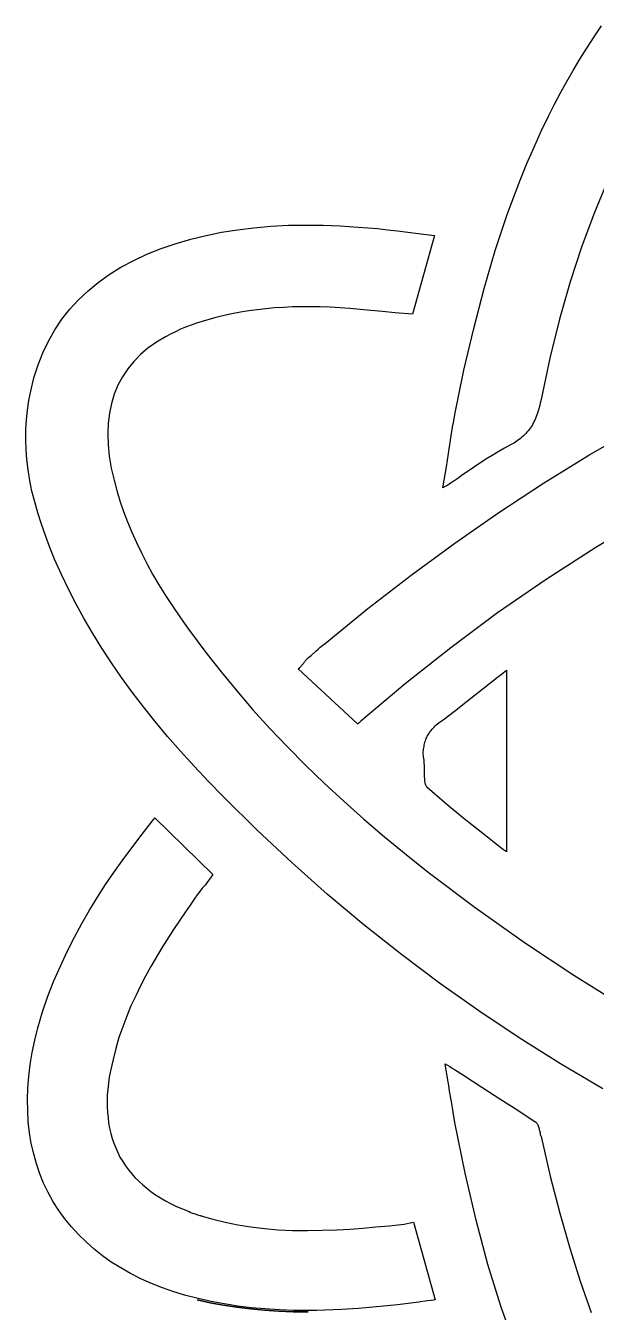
# Model space of a CAD drawing. Extents: x 108 to 149, y -157 to -28.
# Drawn here: x 125.31 to 127.6, y -39.26 to -34.11 of the extents above; entities that cross this region are included whole.
import ezdxf

# ---------------------------------------------------------------- set-up
doc = ezdxf.new("R2010")
doc.units = 0
doc.layers.add('BLACK', color=7, linetype='CONTINUOUS')

msp = doc.modelspace()

# ---------------------------------------------------------------- linework, layer by layer
at = {"layer": 'BLACK', "linetype": 'CONTINUOUS'}
for p, q in [((127.591, -34.1564), (127.621, -34.1118)), ((127.534, -34.2456), (127.562, -34.201)), ((127.562, -34.201), (127.591, -34.1564)), ((127.507, -34.2904), (127.534, -34.2456)), ((127.481, -34.3353), (127.507, -34.2904)), ((127.456, -34.3804), (127.481, -34.3353)), ((127.432, -34.4258), (127.456, -34.3804)), ((127.409, -34.4713), (127.432, -34.4258)), ((127.379, -34.534), (127.409, -34.4713)), ((127.35, -34.598), (127.379, -34.534)), ((127.321, -34.6633), (127.35, -34.598)), ((127.294, -34.73), (127.321, -34.6633)), ((127.242, -34.8679), (127.294, -34.73)), ((127.646, -34.7298), (127.592, -34.8595)), ((127.194, -35.0124), (127.242, -34.8679)), ((127.592, -34.8595), (127.541, -34.9951)), ((126.161, -34.9285), (126.227, -34.9204)), ((126.227, -34.9204), (126.295, -34.9145)), ((126.295, -34.9145), (126.365, -34.9109)), ((126.365, -34.9109), (126.438, -34.9097)), ((126.438, -34.9097), (126.471, -34.91)), ((126.471, -34.91), (126.504, -34.9107)), ((126.504, -34.9107), (126.538, -34.912)), ((126.538, -34.912), (126.573, -34.9136)), ((126.573, -34.9136), (126.645, -34.9182)), ((126.645, -34.9182), (126.722, -34.9241)), ((126.722, -34.9241), (126.762, -34.9284)), ((125.915, -34.9834), (125.974, -34.9664)), ((125.974, -34.9664), (126.035, -34.9516)), ((126.035, -34.9516), (126.097, -34.939)), ((126.097, -34.939), (126.161, -34.9285)), ((126.762, -34.9284), (126.802, -34.9329)), ((126.802, -34.9329), (126.844, -34.938)), ((126.844, -34.938), (126.885, -34.9439)), ((126.951, -34.9523), (126.863, -35.2664)), ((126.885, -34.9439), (126.951, -34.9523)), ((125.745, -35.0519), (125.798, -35.0269)), ((125.798, -35.0269), (125.855, -35.0041)), ((125.855, -35.0041), (125.915, -34.9834)), ((127.15, -35.1641), (127.194, -35.0124)), ((127.541, -34.9951), (127.495, -35.1372)), ((125.647, -35.1082), (125.694, -35.079)), ((125.694, -35.079), (125.745, -35.0519)), ((125.603, -35.1397), (125.647, -35.1082)), ((125.524, -35.2091), (125.562, -35.1733)), ((125.562, -35.1733), (125.603, -35.1397)), ((127.108, -35.3236), (127.15, -35.1641)), ((127.495, -35.1372), (127.452, -35.2864)), ((125.489, -35.2471), (125.524, -35.2091)), ((125.457, -35.2872), (125.489, -35.2471)), ((126.074, -35.2804), (126.042, -35.289)), ((126.107, -35.2725), (126.074, -35.2804)), ((126.139, -35.2654), (126.107, -35.2725)), ((126.173, -35.2592), (126.139, -35.2654)), ((126.206, -35.2537), (126.173, -35.2592)), ((126.24, -35.249), (126.206, -35.2537)), ((126.275, -35.245), (126.24, -35.249)), ((126.31, -35.2418), (126.275, -35.245)), ((126.345, -35.2394), (126.31, -35.2418)), ((126.381, -35.2378), (126.345, -35.2394)), ((126.418, -35.2369), (126.381, -35.2378)), ((126.455, -35.2367), (126.418, -35.2369)), ((126.493, -35.2373), (126.455, -35.2367)), ((126.532, -35.2387), (126.493, -35.2373)), ((126.611, -35.2436), (126.532, -35.2387)), ((126.653, -35.2481), (126.611, -35.2436)), ((126.696, -35.2523), (126.653, -35.2481)), ((126.743, -35.2566), (126.696, -35.2523)), ((126.792, -35.2608), (126.743, -35.2566)), ((126.863, -35.2664), (126.792, -35.2608)), ((127.452, -35.2864), (127.413, -35.4433)), ((125.403, -35.3742), (125.429, -35.3296)), ((125.429, -35.3296), (125.457, -35.2872)), ((125.912, -35.3368), (125.892, -35.3466)), ((125.932, -35.3274), (125.912, -35.3368)), ((125.953, -35.3187), (125.932, -35.3274)), ((125.975, -35.3105), (125.953, -35.3187)), ((125.997, -35.3028), (125.975, -35.3105)), ((126.019, -35.2956), (125.997, -35.3028)), ((126.042, -35.289), (126.019, -35.2956)), ((127.069, -35.4914), (127.108, -35.3236)), ((125.381, -35.421), (125.403, -35.3742)), ((125.836, -35.3788), (125.802, -35.4026)), ((125.873, -35.357), (125.836, -35.3788)), ((125.892, -35.3466), (125.873, -35.357)), ((125.362, -35.4701), (125.381, -35.421)), ((125.772, -35.4284), (125.745, -35.4563)), ((125.802, -35.4026), (125.772, -35.4284)), ((125.345, -35.5214), (125.362, -35.4701)), ((125.721, -35.4861), (125.7, -35.5178)), ((125.745, -35.4563), (125.721, -35.4861)), ((127.033, -35.6682), (127.069, -35.4914)), ((127.413, -35.4433), (127.378, -35.6087)), ((125.332, -35.5749), (125.345, -35.5214)), ((125.7, -35.5178), (125.682, -35.5514)), ((125.325, -35.6127), (125.332, -35.5749)), ((125.667, -35.5868), (125.656, -35.624)), ((125.682, -35.5514), (125.667, -35.5868)), ((125.319, -35.6509), (125.325, -35.6127)), ((125.656, -35.624), (125.648, -35.663)), ((127.372, -35.6367), (127.368, -35.6502)), ((127.375, -35.6229), (127.372, -35.6367)), ((127.378, -35.6087), (127.375, -35.6229)), ((125.312, -35.7285), (125.315, -35.6895)), ((125.315, -35.6895), (125.319, -35.6509)), ((125.648, -35.663), (125.643, -35.7037)), ((127.023, -35.7196), (127.028, -35.6938)), ((127.028, -35.6938), (127.033, -35.6682)), ((127.354, -35.6884), (127.348, -35.7004)), ((127.359, -35.676), (127.354, -35.6884)), ((127.364, -35.6633), (127.359, -35.676)), ((127.368, -35.6502), (127.364, -35.6633)), ((125.312, -35.7681), (125.312, -35.7285)), ((125.643, -35.7037), (125.641, -35.746)), ((125.641, -35.746), (125.642, -35.79)), ((127.015, -35.7718), (127.023, -35.7196)), ((127.312, -35.7494), (127.307, -35.7544)), ((127.317, -35.7444), (127.312, -35.7494)), ((127.321, -35.7392), (127.317, -35.7444)), ((127.326, -35.734), (127.321, -35.7392)), ((127.33, -35.7286), (127.326, -35.734)), ((127.334, -35.7232), (127.33, -35.7286)), ((127.338, -35.7176), (127.334, -35.7232)), ((127.342, -35.712), (127.338, -35.7176)), ((127.348, -35.7004), (127.342, -35.712)), ((127.569, -35.8315), (127.752, -35.7255)), ((125.314, -35.8082), (125.312, -35.7681)), ((125.642, -35.79), (125.647, -35.8356)), ((127.007, -35.8246), (127.015, -35.7718)), ((127.244, -35.7964), (127.231, -35.8031)), ((127.256, -35.7899), (127.244, -35.7964)), ((127.264, -35.7858), (127.256, -35.7899)), ((127.271, -35.7817), (127.264, -35.7858)), ((127.277, -35.7774), (127.271, -35.7817)), ((127.284, -35.773), (127.277, -35.7774)), ((127.29, -35.7685), (127.284, -35.773)), ((127.296, -35.7639), (127.29, -35.7685)), ((127.301, -35.7592), (127.296, -35.7639)), ((127.307, -35.7544), (127.301, -35.7592)), ((125.317, -35.8489), (125.314, -35.8082)), ((125.322, -35.8902), (125.317, -35.8489)), ((125.647, -35.8356), (125.655, -35.8827)), ((126.999, -35.8777), (127.007, -35.8246)), ((127.157, -35.8479), (127.058, -35.9143)), ((127.182, -35.8322), (127.157, -35.8479)), ((127.206, -35.8173), (127.182, -35.8322)), ((127.231, -35.8031), (127.206, -35.8173)), ((127.388, -35.9432), (127.569, -35.8315)), ((125.329, -35.9322), (125.322, -35.8902)), ((125.655, -35.8827), (125.666, -35.9314)), ((126.984, -35.9623), (126.999, -35.8777)), ((125.337, -35.9749), (125.329, -35.9322)), ((125.666, -35.9314), (125.677, -35.9731)), ((127.004, -35.9513), (126.994, -35.9569)), ((127.013, -35.9454), (127.004, -35.9513)), ((127.022, -35.9394), (127.013, -35.9454)), ((127.032, -35.9332), (127.022, -35.9394)), ((127.041, -35.927), (127.032, -35.9332)), ((127.05, -35.9207), (127.041, -35.927)), ((127.058, -35.9143), (127.05, -35.9207)), ((127.209, -36.0604), (127.388, -35.9432)), ((125.348, -36.0183), (125.337, -35.9749)), ((125.677, -35.9731), (125.69, -36.0147)), ((126.994, -35.9569), (126.984, -35.9623)), ((125.36, -36.0626), (125.348, -36.0183)), ((125.69, -36.0147), (125.704, -36.0562)), ((125.704, -36.0562), (125.72, -36.0977)), ((125.375, -36.1077), (125.36, -36.0626)), ((125.391, -36.1536), (125.375, -36.1077)), ((125.72, -36.0977), (125.737, -36.1392)), ((127.032, -36.1833), (127.209, -36.0604)), ((127.802, -36.0777), (127.597, -36.2007)), ((125.409, -36.2005), (125.391, -36.1536)), ((125.737, -36.1392), (125.756, -36.1809)), ((125.428, -36.2483), (125.409, -36.2005)), ((125.756, -36.1809), (125.776, -36.2227)), ((126.857, -36.3116), (127.032, -36.1833)), ((127.597, -36.2007), (127.398, -36.3292)), ((125.455, -36.3085), (125.428, -36.2483)), ((125.776, -36.2227), (125.798, -36.2649)), ((125.798, -36.2649), (125.821, -36.3074)), ((125.484, -36.3683), (125.455, -36.3085)), ((125.821, -36.3074), (125.846, -36.3503)), ((126.683, -36.4455), (126.857, -36.3116)), ((125.514, -36.4277), (125.484, -36.3683)), ((125.846, -36.3503), (125.873, -36.3938)), ((127.398, -36.3292), (127.204, -36.4632)), ((125.873, -36.3938), (125.902, -36.4378)), ((125.547, -36.4868), (125.514, -36.4277)), ((125.902, -36.4378), (125.932, -36.4826)), ((126.512, -36.585), (126.683, -36.4455)), ((127.204, -36.4632), (127.016, -36.6025)), ((125.581, -36.5456), (125.547, -36.4868)), ((125.932, -36.4826), (125.964, -36.5281)), ((125.617, -36.6043), (125.581, -36.5456)), ((125.964, -36.5281), (126.034, -36.6217)), ((125.656, -36.663), (125.617, -36.6043)), ((126.034, -36.6217), (126.095, -36.6991)), ((126.456, -36.6331), (126.475, -36.6164)), ((126.475, -36.6164), (126.484, -36.6083)), ((126.484, -36.6083), (126.493, -36.6003)), ((126.493, -36.6003), (126.503, -36.5925)), ((126.503, -36.5925), (126.512, -36.585)), ((127.016, -36.6025), (126.833, -36.7469)), ((125.696, -36.7216), (125.656, -36.663)), ((126.413, -36.6787), (126.417, -36.6748)), ((126.417, -36.6748), (126.419, -36.6727)), ((126.419, -36.6727), (126.421, -36.6706)), ((126.421, -36.6706), (126.423, -36.6685)), ((126.423, -36.6685), (126.425, -36.6662)), ((126.425, -36.6662), (126.427, -36.6639)), ((126.427, -36.6639), (126.429, -36.6615)), ((126.429, -36.6615), (126.43, -36.6589)), ((126.43, -36.6589), (126.432, -36.6561)), ((126.432, -36.6561), (126.434, -36.6532)), ((126.434, -36.6532), (126.436, -36.6502)), ((126.436, -36.6502), (126.446, -36.6416)), ((126.446, -36.6416), (126.456, -36.6331)), ((125.739, -36.7803), (125.696, -36.7216)), ((126.095, -36.6991), (126.158, -36.7755)), ((126.404, -36.6869), (126.409, -36.6827)), ((126.642, -36.9076), (126.404, -36.6869)), ((126.409, -36.6827), (126.413, -36.6787)), ((127.171, -36.7462), (127.203, -36.7208)), ((127.203, -36.7208), (127.225, -36.7038)), ((127.225, -36.7038), (127.226, -36.7033)), ((127.226, -36.7028), (127.227, -36.7022)), ((127.226, -36.7033), (127.226, -36.7028)), ((127.227, -36.7022), (127.228, -36.7017)), ((127.228, -36.7017), (127.231, -36.6993)), ((127.231, -36.6993), (127.233, -36.6979)), ((127.233, -36.6979), (127.234, -36.6971)), ((127.234, -36.6971), (127.235, -36.6963)), ((127.235, -36.6963), (127.236, -36.6955)), ((127.236, -36.6955), (127.237, -36.6945)), ((127.237, -36.6945), (127.238, -36.6936)), ((127.238, -36.6936), (127.239, -36.6926)), ((127.239, -36.6926), (127.239, -37.4198)), ((125.784, -36.8391), (125.739, -36.7803)), ((126.158, -36.7755), (126.223, -36.851)), ((126.833, -36.7469), (126.656, -36.8963)), ((127.077, -36.8205), (127.171, -36.7462)), ((127.031, -36.8561), (127.077, -36.8205)), ((125.831, -36.8981), (125.784, -36.8391)), ((126.223, -36.851), (126.291, -36.9256)), ((126.985, -36.8907), (127.008, -36.8735)), ((127.008, -36.8735), (127.031, -36.8561)), ((125.881, -36.9574), (125.831, -36.8981)), ((126.291, -36.9256), (126.361, -36.9994)), ((126.643, -36.907), (126.642, -36.9076)), ((126.644, -36.9064), (126.643, -36.907)), ((126.645, -36.9057), (126.644, -36.9064)), ((126.646, -36.905), (126.645, -36.9057)), ((126.647, -36.9043), (126.646, -36.905)), ((126.648, -36.9035), (126.647, -36.9043)), ((126.649, -36.9027), (126.648, -36.9035)), ((126.65, -36.9019), (126.649, -36.9027)), ((126.652, -36.9003), (126.65, -36.9019)), ((126.654, -36.8988), (126.652, -36.9003)), ((126.656, -36.8963), (126.654, -36.8988)), ((126.934, -36.9376), (126.938, -36.9331)), ((126.938, -36.9331), (126.941, -36.9286)), ((126.941, -36.9286), (126.945, -36.9241)), ((126.945, -36.9241), (126.949, -36.9198)), ((126.949, -36.9198), (126.954, -36.9154)), ((126.954, -36.9154), (126.958, -36.9112)), ((126.958, -36.9112), (126.963, -36.907)), ((126.963, -36.907), (126.973, -36.8987)), ((126.973, -36.8987), (126.985, -36.8907)), ((125.933, -37.0171), (125.881, -36.9574)), ((126.91, -36.992), (126.911, -36.9868)), ((126.911, -36.9868), (126.912, -36.9815)), ((126.912, -36.9815), (126.914, -36.9764)), ((126.914, -36.9764), (126.916, -36.9713)), ((126.916, -36.9713), (126.918, -36.9663)), ((126.918, -36.9663), (126.92, -36.9614)), ((126.92, -36.9614), (126.922, -36.9565)), ((126.922, -36.9565), (126.925, -36.9517)), ((126.925, -36.9517), (126.928, -36.9469)), ((126.928, -36.9469), (126.931, -36.9423)), ((126.931, -36.9423), (126.934, -36.9376)), ((125.988, -37.0772), (125.933, -37.0171)), ((126.361, -36.9994), (126.434, -37.0725)), ((126.906, -37.0196), (126.907, -37.0139)), ((126.906, -37.0253), (126.906, -37.0196)), ((126.907, -37.037), (126.906, -37.0253)), ((126.907, -37.0083), (126.908, -37.0028)), ((126.907, -37.0139), (126.907, -37.0083)), ((126.908, -37.049), (126.907, -37.037)), ((126.908, -37.0028), (126.909, -36.9974)), ((126.909, -36.9974), (126.91, -36.992)), ((126.045, -37.1379), (125.988, -37.0772)), ((126.434, -37.0725), (126.509, -37.1451)), ((126.909, -37.0517), (126.908, -37.049)), ((126.909, -37.0544), (126.909, -37.0517)), ((126.91, -37.0601), (126.909, -37.0544)), ((126.91, -37.0659), (126.91, -37.0601)), ((126.911, -37.072), (126.91, -37.0659)), ((126.911, -37.0781), (126.911, -37.072)), ((126.911, -37.0844), (126.911, -37.0781)), ((126.911, -37.0973), (126.911, -37.0844)), ((126.105, -37.1991), (126.045, -37.1379)), ((126.911, -37.1078), (126.911, -37.0973)), ((126.911, -37.1181), (126.911, -37.1078)), ((126.912, -37.128), (126.911, -37.1181)), ((126.912, -37.1326), (126.912, -37.128)), ((126.912, -37.1371), (126.912, -37.1326)), ((126.913, -37.1414), (126.912, -37.1371)), ((126.914, -37.1454), (126.913, -37.1414)), ((126.509, -37.1451), (126.587, -37.2171)), ((126.915, -37.1491), (126.914, -37.1454)), ((126.916, -37.1524), (126.915, -37.1491)), ((126.917, -37.1555), (126.916, -37.1524)), ((126.919, -37.1581), (126.917, -37.1555)), ((126.92, -37.1604), (126.919, -37.1581)), ((126.921, -37.1613), (126.92, -37.1604)), ((126.922, -37.1622), (126.921, -37.1613)), ((126.951, -37.1875), (126.922, -37.1622)), ((126.98, -37.2127), (126.951, -37.1875)), ((126.24, -37.3329), (126.105, -37.1991)), ((126.587, -37.2171), (126.667, -37.2886)), ((127.01, -37.2376), (126.98, -37.2127)), ((127.039, -37.2623), (127.01, -37.2376)), ((125.765, -37.366), (125.83, -37.284)), ((125.83, -37.284), (126.062, -37.5103)), ((126.667, -37.2886), (126.751, -37.3598)), ((127.07, -37.2869), (127.039, -37.2623)), ((127.1, -37.3114), (127.07, -37.2869)), ((126.379, -37.4629), (126.24, -37.3329)), ((127.163, -37.3603), (127.1, -37.3114)), ((125.699, -37.4551), (125.765, -37.366)), ((126.751, -37.3598), (126.837, -37.4308)), ((127.184, -37.3772), (127.163, -37.3603)), ((127.205, -37.3942), (127.184, -37.3772)), ((127.228, -37.4114), (127.205, -37.3942)), ((126.837, -37.4308), (126.926, -37.5016)), ((127.239, -37.4198), (127.228, -37.4114)), ((125.632, -37.5508), (125.665, -37.5021)), ((125.665, -37.5021), (125.699, -37.4551)), ((126.521, -37.5891), (126.379, -37.4629)), ((126.926, -37.5016), (127.114, -37.643)), ((125.6, -37.6012), (125.632, -37.5508)), ((126.031, -37.5526), (126.02, -37.5656)), ((126.062, -37.5103), (126.031, -37.5526)), ((125.568, -37.6532), (125.6, -37.6012)), ((126, -37.592), (125.99, -37.6055)), ((126.01, -37.5787), (126, -37.592)), ((126.02, -37.5656), (126.01, -37.5787)), ((126.668, -37.7115), (126.521, -37.5891)), ((125.537, -37.7068), (125.568, -37.6532)), ((125.971, -37.6327), (125.952, -37.6602)), ((125.99, -37.6055), (125.971, -37.6327)), ((127.114, -37.643), (127.316, -37.7847)), ((125.507, -37.7619), (125.537, -37.7068)), ((125.952, -37.6602), (125.904, -37.7311)), ((125.904, -37.7311), (125.858, -37.8039)), ((126.818, -37.8302), (126.668, -37.7115)), ((125.478, -37.8186), (125.507, -37.7619)), ((125.858, -37.8039), (125.814, -37.8788)), ((127.316, -37.7847), (127.509, -37.9129)), ((125.451, -37.8768), (125.478, -37.8186)), ((126.971, -37.9452), (126.818, -37.8302)), ((125.425, -37.9365), (125.451, -37.8768)), ((125.814, -37.8788), (125.792, -37.9172)), ((127.509, -37.9129), (127.704, -38.0346)), ((125.401, -37.9977), (125.425, -37.9365)), ((125.772, -37.9563), (125.753, -37.996)), ((125.792, -37.9172), (125.772, -37.9563)), ((127.129, -38.0565), (126.971, -37.9452)), ((125.38, -38.0604), (125.401, -37.9977)), ((125.753, -37.996), (125.734, -38.0365)), ((125.36, -38.1244), (125.38, -38.0604)), ((125.734, -38.0365), (125.717, -38.0778)), ((127.29, -38.1643), (127.129, -38.0565)), ((125.701, -38.1198), (125.686, -38.1627)), ((125.717, -38.0778), (125.701, -38.1198)), ((125.348, -38.174), (125.36, -38.1244)), ((125.686, -38.1627), (125.673, -38.2065)), ((127.456, -38.2685), (127.29, -38.1643)), ((125.33, -38.2711), (125.338, -38.2229)), ((125.338, -38.2229), (125.348, -38.174)), ((125.673, -38.2065), (125.662, -38.2512)), ((125.324, -38.3187), (125.33, -38.2711)), ((125.662, -38.2512), (125.652, -38.2969)), ((127.004, -38.3336), (126.993, -38.2687)), ((126.993, -38.2687), (127.003, -38.2741)), ((127.003, -38.2741), (127.012, -38.2797)), ((127.626, -38.3692), (127.456, -38.2685)), ((125.321, -38.3655), (125.324, -38.3187)), ((125.647, -38.3219), (125.644, -38.3464)), ((125.652, -38.2969), (125.647, -38.3219)), ((127.012, -38.2797), (127.022, -38.2855)), ((127.022, -38.2855), (127.031, -38.2913)), ((127.031, -38.2913), (127.067, -38.3139)), ((127.067, -38.3139), (127.14, -38.3618)), ((125.319, -38.4115), (125.321, -38.3655)), ((125.641, -38.3706), (125.639, -38.3942)), ((125.644, -38.3464), (125.641, -38.3706)), ((127.008, -38.3557), (127.004, -38.3336)), ((127.011, -38.3773), (127.008, -38.3557)), ((127.019, -38.4196), (127.011, -38.3773)), ((127.14, -38.3618), (127.213, -38.4083)), ((125.32, -38.4567), (125.319, -38.4115)), ((125.639, -38.3942), (125.638, -38.4175)), ((125.638, -38.4175), (125.639, -38.4402)), ((127.026, -38.4614), (127.019, -38.4196)), ((127.213, -38.4083), (127.285, -38.4544)), ((125.322, -38.501), (125.32, -38.4567)), ((125.639, -38.4402), (125.64, -38.4625)), ((125.64, -38.4625), (125.642, -38.4844)), ((127.033, -38.5035), (127.026, -38.4614)), ((127.285, -38.4544), (127.355, -38.5007)), ((125.327, -38.5444), (125.322, -38.501)), ((125.642, -38.4844), (125.644, -38.5058)), ((125.644, -38.5058), (125.648, -38.5267)), ((125.648, -38.5267), (125.653, -38.5471)), ((127.074, -38.7056), (127.033, -38.5035)), ((127.355, -38.5007), (127.356, -38.5013)), ((127.356, -38.5013), (127.357, -38.502)), ((127.357, -38.502), (127.358, -38.5028)), ((127.358, -38.5028), (127.359, -38.5037)), ((127.359, -38.5037), (127.361, -38.5058)), ((127.361, -38.5058), (127.363, -38.5082)), ((127.363, -38.5082), (127.364, -38.511)), ((127.364, -38.511), (127.366, -38.514)), ((127.366, -38.514), (127.367, -38.5173)), ((127.367, -38.5173), (127.368, -38.5208)), ((127.368, -38.5208), (127.369, -38.5245)), ((127.369, -38.5245), (127.371, -38.5282)), ((127.371, -38.5282), (127.371, -38.5321)), ((127.371, -38.5321), (127.372, -38.536)), ((125.334, -38.5869), (125.327, -38.5444)), ((125.653, -38.5471), (125.659, -38.567)), ((125.659, -38.567), (125.665, -38.5865)), ((127.372, -38.536), (127.374, -38.5439)), ((127.374, -38.5439), (127.375, -38.5515)), ((127.375, -38.5515), (127.378, -38.56)), ((127.378, -38.56), (127.415, -38.7183)), ((125.344, -38.6285), (125.334, -38.5869)), ((125.355, -38.669), (125.344, -38.6285)), ((125.665, -38.5865), (125.673, -38.6054)), ((125.673, -38.6054), (125.681, -38.6239)), ((125.681, -38.6239), (125.69, -38.6419)), ((125.369, -38.7085), (125.355, -38.669)), ((125.69, -38.6419), (125.701, -38.6593)), ((125.701, -38.6593), (125.712, -38.6762)), ((125.712, -38.6762), (125.724, -38.6927)), ((125.384, -38.7469), (125.369, -38.7085)), ((125.724, -38.6927), (125.737, -38.7086)), ((125.737, -38.7086), (125.75, -38.724)), ((125.75, -38.724), (125.765, -38.7388)), ((127.118, -38.8946), (127.074, -38.7056)), ((127.415, -38.7183), (127.453, -38.867)), ((125.402, -38.7842), (125.384, -38.7469)), ((125.422, -38.8204), (125.402, -38.7842)), ((125.765, -38.7388), (125.781, -38.7531)), ((125.781, -38.7531), (125.797, -38.7669)), ((125.797, -38.7669), (125.814, -38.7801)), ((125.814, -38.7801), (125.833, -38.7928)), ((125.445, -38.8553), (125.422, -38.8204)), ((125.833, -38.7928), (125.852, -38.8049)), ((125.852, -38.8049), (125.872, -38.8165)), ((125.872, -38.8165), (125.892, -38.8275)), ((125.892, -38.8275), (125.914, -38.8379)), ((125.914, -38.8379), (125.937, -38.8478)), ((125.469, -38.8889), (125.445, -38.8553)), ((125.495, -38.9213), (125.469, -38.8889)), ((125.937, -38.8478), (125.96, -38.8571)), ((125.96, -38.8571), (125.963, -38.8587)), ((125.963, -38.8587), (125.967, -38.8602)), ((125.967, -38.8602), (125.973, -38.8631)), ((125.973, -38.8631), (125.98, -38.8658)), ((125.98, -38.8658), (125.987, -38.8683)), ((125.987, -38.8683), (125.994, -38.8706)), ((125.994, -38.8706), (126.001, -38.8728)), ((126.001, -38.8728), (126.014, -38.8771)), ((126.02, -38.8788), (126.014, -38.877)), ((126.014, -38.877), (126.034, -38.8829)), ((126.014, -38.8771), (126.02, -38.8788)), ((126.034, -38.8829), (126.062, -38.891)), ((126.062, -38.891), (126.112, -38.903)), ((127.453, -38.867), (127.493, -39.007)), ((125.524, -38.9522), (125.495, -38.9213)), ((126.112, -38.903), (126.163, -38.9132)), ((126.163, -38.9132), (126.215, -38.9216)), ((126.215, -38.9216), (126.269, -38.9281)), ((126.269, -38.9281), (126.324, -38.9327)), ((126.324, -38.9327), (126.382, -38.9355)), ((126.382, -38.9355), (126.441, -38.9364)), ((126.441, -38.9364), (126.442, -38.9364)), ((126.442, -38.9364), (126.559, -38.9336)), ((126.559, -38.9336), (126.56, -38.9336)), ((126.56, -38.9336), (126.586, -38.9323)), ((126.586, -38.9323), (126.611, -38.9305)), ((126.611, -38.9305), (126.663, -38.9262)), ((126.663, -38.9262), (126.715, -38.9213)), ((126.715, -38.9213), (126.77, -38.9166)), ((126.77, -38.9166), (126.793, -38.9144)), ((126.793, -38.9144), (126.805, -38.9132)), ((126.805, -38.9132), (126.817, -38.9117)), ((126.817, -38.9117), (126.829, -38.91)), ((126.829, -38.91), (126.841, -38.9079)), ((126.841, -38.9079), (126.853, -38.9054)), ((126.853, -38.9054), (126.866, -38.9025)), ((126.866, -38.9025), (126.954, -39.2138)), ((127.165, -39.0717), (127.118, -38.8946)), ((125.554, -38.9818), (125.524, -38.9522)), ((125.586, -39.01), (125.554, -38.9818)), ((125.62, -39.0367), (125.586, -39.01)), ((125.655, -39.062), (125.62, -39.0367)), ((127.493, -39.007), (127.535, -39.1392)), ((125.693, -39.0858), (125.655, -39.062)), ((125.732, -39.1081), (125.693, -39.0858)), ((127.217, -39.2381), (127.165, -39.0717)), ((125.773, -39.1288), (125.732, -39.1081)), ((125.816, -39.1479), (125.773, -39.1288)), ((125.86, -39.1655), (125.816, -39.1479)), ((127.535, -39.1392), (127.579, -39.2646)), ((125.906, -39.1814), (125.86, -39.1655)), ((125.954, -39.1956), (125.906, -39.1814)), ((126.003, -39.2082), (125.954, -39.1956)), ((126.051, -39.2248), (126, -39.2139)), ((126, -39.2139), (126.052, -39.2248)), ((126.055, -39.22), (126.003, -39.2082)), ((126.104, -39.2345), (126.051, -39.2248)), ((126.052, -39.2248), (126.105, -39.2345)), ((126.108, -39.2299), (126.055, -39.22)), ((126.158, -39.2427), (126.104, -39.2345)), ((126.105, -39.2345), (126.159, -39.2427)), ((126.162, -39.2382), (126.108, -39.2299)), ((126.212, -39.2495), (126.158, -39.2427)), ((126.159, -39.2427), (126.213, -39.2495)), ((126.216, -39.2449), (126.162, -39.2382)), ((126.269, -39.2548), (126.212, -39.2495)), ((126.213, -39.2495), (126.269, -39.2548)), ((126.272, -39.2499), (126.216, -39.2449)), ((126.329, -39.2534), (126.272, -39.2499)), ((126.387, -39.2555), (126.329, -39.2534)), ((126.578, -39.2523), (126.544, -39.2539)), ((126.646, -39.2478), (126.578, -39.2523)), ((126.719, -39.242), (126.646, -39.2478)), ((126.761, -39.2378), (126.719, -39.242)), ((126.802, -39.2332), (126.761, -39.2378)), ((126.845, -39.2281), (126.802, -39.2332)), ((126.888, -39.2223), (126.845, -39.2281)), ((126.922, -39.218), (126.888, -39.2223)), ((126.938, -39.2159), (126.922, -39.218)), ((126.954, -39.2138), (126.938, -39.2159)), ((127.273, -39.3952), (127.217, -39.2381)), ((126.269, -39.2548), (126.326, -39.2587)), ((126.326, -39.2587), (126.269, -39.2548)), ((126.326, -39.2587), (126.384, -39.2611)), ((126.384, -39.2611), (126.326, -39.2587)), ((126.384, -39.2611), (126.444, -39.2618)), ((126.444, -39.2618), (126.384, -39.2611)), ((126.447, -39.2561), (126.387, -39.2555)), ((126.479, -39.2559), (126.447, -39.2561)), ((126.511, -39.2551), (126.479, -39.2559)), ((126.544, -39.2539), (126.511, -39.2551))]:
    msp.add_line(p, q, dxfattribs=at)

doc.saveas('drawing.dxf')
